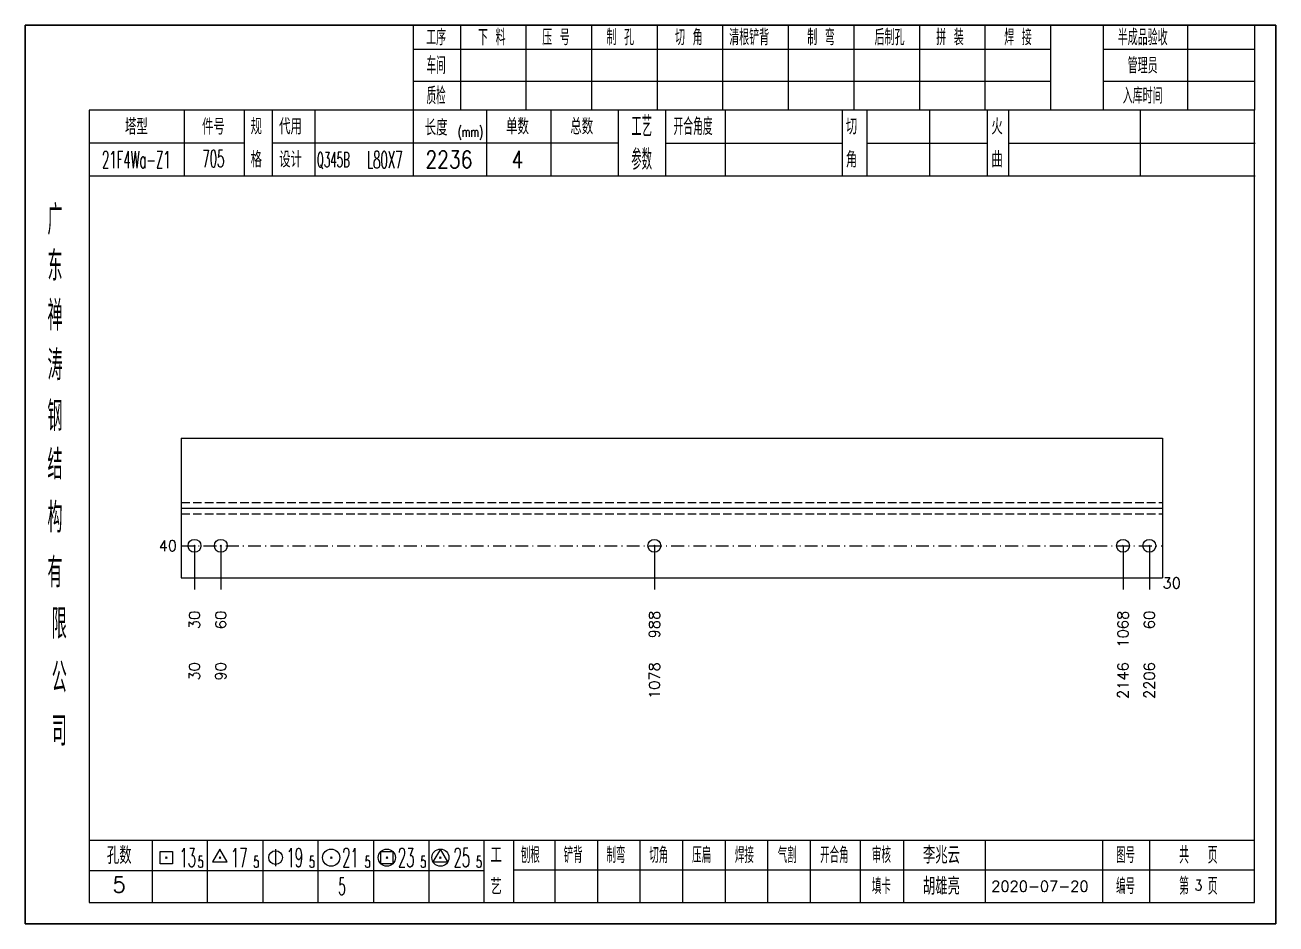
# Model space of a CAD drawing. Extents: x 1310 to 15542, y -76 to 8381.
# Drawn here: x 2140.7 to 2432.8, y 1943.8 to 2153.8 of the extents above; entities that cross this region are included whole.
import ezdxf
from ezdxf.enums import TextEntityAlignment as Align

# ---------------------------------------------------------------- set-up
doc = ezdxf.new("R2010")
doc.units = 0
doc.header["$MEASUREMENT"] = 0
doc.linetypes.add('一点画线', pattern=[5.2, 3, -1, 0.2, -1])
doc.linetypes.add('虚线', pattern=[2.75, 2, -0.75])
doc.layers.get('0').update_dxf_attribs({"linetype": 'CONTINUOUS', "lineweight": 25})
for name, color, linetype, lineweight in [('1', 7, 'CONTINUOUS', 25), ('4', 7, 'CONTINUOUS', 25), ('5', 7, 'CONTINUOUS', 25)]:
    doc.layers.add(name, color=color, linetype=linetype, lineweight=lineweight)
doc.styles.get("Standard").update_dxf_attribs({"font": 'simplex.shx', "width": 0.7, "height": 3, "bigfont": 'gbhzfs.shx'})

# ---------------------------------------------------------------- blocks, each defined once
blk = doc.blocks.new('孔21.5')
at = {"layer": '5', "color": 7, "linetype": 'Continuous', "lineweight": 13}
for p, q in [((-0.1, -0.1), (0.1, 0.1)), ((0.1, -0.1), (-0.1, 0.1))]:
    blk.add_line(p, q, dxfattribs=at)
blk.add_circle((0, 0), 1, dxfattribs=at)
blk = doc.blocks.new('CTJGK')
at = {"color": 6, "linetype": 'Continuous'}
for p, q in [((0, 209.97), (292.13, 209.97)), ((0, 0), (0, 209.97)), ((292.13, 209.97), (292.13, 0)), ((292.13, 0), (0, 0))]:
    blk.add_line(p, q, dxfattribs=at)

msp = doc.modelspace()

# ---------------------------------------------------------------- linework, layer by layer
at = {"color": 7, "linetype": 'Continuous', "lineweight": 18}
for p, q in [((2177.182, 2057.287), (2177.182, 2024.662)), ((2177.182, 2057.287), (2406.312, 2057.287)), ((2406.312, 2057.287), (2406.312, 2024.662)), ((2177.182, 2040.974), (2406.312, 2040.974))]:
    msp.add_line(p, q, dxfattribs=at)
at = {"color": 1, "linetype": '虚线', "lineweight": 18}
for p, q in [((2177.182, 2042.287), (2406.312, 2042.287)), ((2177.182, 2039.662), (2406.312, 2039.662))]:
    msp.add_line(p, q, dxfattribs=at)
at = {"color": 3, "linetype": '一点画线', "lineweight": 13}
msp.add_line((2177.182, 2032.162), (2406.312, 2032.162), dxfattribs=at)
at = {"color": 7, "linetype": 'Continuous', "lineweight": 13}
for p, q in [((2180.256, 2032.162), (2180.256, 2021.974)), ((2186.404, 2032.162), (2186.404, 2021.974)), ((2287.648, 2032.162), (2287.648, 2021.974)), ((2397.089, 2032.162), (2397.089, 2021.974)), ((2403.238, 2032.162), (2403.238, 2021.974))]:
    msp.add_line(p, q, dxfattribs=at)
at = {"layer": '1', "color": 7, "linetype": 'Continuous', "lineweight": 18}
msp.add_line((2177.182, 2024.662), (2406.312, 2024.662), dxfattribs=at)
at = {"layer": '4', "color": 1, "linetype": 'Continuous', "lineweight": 18}
for p, q in [((2140.682, 2153.801), (2140.682, 1943.831)), ((2432.812, 2153.801), (2140.682, 2153.801)), ((2231.312, 2153.801), (2231.312, 2133.961)), ((2242.342, 2153.801), (2242.342, 2133.941)), ((2257.652, 2153.801), (2257.652, 2133.941)), ((2272.972, 2153.801), (2272.972, 2133.941)), ((2288.282, 2153.801), (2288.282, 2133.941)), ((2303.592, 2153.801), (2303.592, 2133.941)), ((2318.902, 2153.801), (2318.902, 2133.941)), ((2334.222, 2153.801), (2334.222, 2133.941)), ((2349.532, 2153.801), (2349.532, 2133.941)), ((2364.842, 2153.801), (2364.842, 2133.941)), ((2380.152, 2153.801), (2380.152, 2133.961)), ((2380.152, 2153.801), (2380.152, 2133.941)), ((2392.432, 2153.801), (2392.432, 2133.941)), ((2412.182, 2153.801), (2412.182, 2133.941)), ((2427.762, 2153.801), (2427.762, 2133.941)), ((2432.812, 2124.001), (2432.812, 2153.801)), ((2380.152, 2148.071), (2231.312, 2148.071)), ((2427.762, 2148.071), (2392.432, 2148.071)), ((2380.152, 2140.591), (2231.312, 2140.591)), ((2427.762, 2140.591), (2392.432, 2140.591)), ((2155.692, 2133.941), (2155.692, 1948.881)), ((2427.762, 2133.941), (2155.692, 2133.941)), ((2177.812, 2133.951), (2177.812, 2118.531)), ((2191.962, 2118.531), (2191.962, 2133.941)), ((2198.462, 2118.531), (2198.462, 2133.941)), ((2208.332, 2133.941), (2208.332, 2118.531)), ((2231.312, 2133.961), (2231.312, 2118.531)), ((2248.432, 2133.941), (2248.432, 2118.531)), ((2263.482, 2133.941), (2263.482, 2118.531)), ((2279.182, 2133.941), (2279.182, 2118.531)), ((2290.242, 2133.941), (2290.242, 2118.531)), ((2304.192, 2133.941), (2304.192, 2118.531)), ((2331.492, 2133.941), (2331.492, 2118.531)), ((2337.252, 2133.941), (2337.252, 2118.531)), ((2351.872, 2133.941), (2351.872, 2118.531)), ((2365.332, 2133.941), (2365.332, 2118.531)), ((2370.322, 2133.941), (2370.322, 2118.531)), ((2401.062, 2133.941), (2401.062, 2118.531)), ((2427.762, 1948.881), (2427.762, 2133.941)), ((2191.962, 2126.181), (2155.692, 2126.181)), ((2279.182, 2126.231), (2198.462, 2126.231)), ((2290.242, 2126.231), (2331.492, 2126.231)), ((2337.252, 2126.231), (2365.332, 2126.231)), ((2370.322, 2126.231), (2427.942, 2126.231)), ((2432.812, 1943.831), (2432.812, 2124.001)), ((2427.942, 2118.531), (2155.692, 2118.531)), ((2155.692, 1963.411), (2427.762, 1963.411)), ((2170.382, 1963.411), (2170.382, 1948.881)), ((2183.312, 1948.881), (2183.312, 1963.411)), ((2196.242, 1963.411), (2196.242, 1948.881)), ((2209.162, 1948.881), (2209.162, 1963.411)), ((2222.092, 1963.411), (2222.092, 1948.881)), ((2235.022, 1948.881), (2235.022, 1963.411)), ((2247.942, 1948.881), (2247.942, 1963.411)), ((2254.812, 1948.881), (2254.812, 1963.411)), ((2264.472, 1948.881), (2264.472, 1963.411)), ((2274.412, 1948.881), (2274.412, 1963.411)), ((2284.352, 1948.881), (2284.352, 1963.411)), ((2294.302, 1948.881), (2294.302, 1963.411)), ((2304.242, 1948.881), (2304.242, 1963.411)), ((2314.182, 1948.881), (2314.182, 1963.411)), ((2324.132, 1948.881), (2324.132, 1963.411)), ((2335.772, 1948.881), (2335.772, 1963.411)), ((2345.922, 1948.881), (2345.922, 1963.411)), ((2364.982, 1948.881), (2364.982, 1963.411)), ((2392.362, 1948.881), (2392.362, 1963.411)), ((2403.322, 1948.881), (2403.322, 1963.411)), ((2247.942, 1956.281), (2155.692, 1956.281)), ((2254.772, 1956.441), (2427.762, 1956.441)), ((2155.692, 1948.881), (2427.762, 1948.881)), ((2140.682, 1943.831), (2432.812, 1943.831))]:
    msp.add_line(p, q, dxfattribs=at)
at = {"layer": '4', "color": 7, "linetype": 'Continuous', "lineweight": 13}
for p, q in [((2172.268, 1957.917), (2172.268, 1960.745)), ((2172.268, 1960.745), (2175.096, 1960.745)), ((2175.096, 1960.745), (2175.096, 1957.917)), ((2186.182, 1961.331), (2184.45, 1958.331)), ((2187.914, 1958.331), (2186.182, 1961.331)), ((2199.182, 1961.331), (2199.182, 1957.331)), ((2223.768, 1957.917), (2223.768, 1960.745)), ((2223.768, 1960.745), (2226.596, 1960.745)), ((2226.596, 1960.745), (2226.596, 1957.917)), ((2237.682, 1961.331), (2235.95, 1958.331)), ((2239.414, 1958.331), (2237.682, 1961.331)), ((2175.096, 1957.917), (2172.268, 1957.917)), ((2173.482, 1959.131), (2173.882, 1959.531)), ((2173.882, 1959.131), (2173.482, 1959.531)), ((2184.45, 1958.331), (2187.914, 1958.331)), ((2185.982, 1959.131), (2186.382, 1959.531)), ((2186.382, 1959.131), (2185.982, 1959.531)), ((2211.982, 1959.131), (2212.382, 1959.531)), ((2212.382, 1959.131), (2211.982, 1959.531)), ((2226.596, 1957.917), (2223.768, 1957.917)), ((2224.982, 1959.131), (2225.382, 1959.531)), ((2225.382, 1959.131), (2224.982, 1959.531)), ((2235.95, 1958.331), (2239.414, 1958.331)), ((2237.482, 1959.131), (2237.882, 1959.531)), ((2237.882, 1959.131), (2237.482, 1959.531))]:
    msp.add_line(p, q, dxfattribs=at)
for centre, radius in [((2199.182, 1959.331), 1.6), ((2212.182, 1959.331), 2), ((2225.182, 1959.331), 2), ((2237.682, 1959.331), 2)]:
    msp.add_circle(centre, radius, dxfattribs=at)

# ---------------------------------------------------------------- block references
at = {"color": 0, "linetype": 'Continuous'}
msp.add_blockref('CTJGK', (2140.682, 1943.831), dxfattribs=at)
at = {"layer": '1', "color": 8, "linetype": 'Continuous', "lineweight": 9, "xscale": 1.5, "yscale": 1.5, "zscale": 1.5}
for p in [(2180.256, 2032.162), (2186.404, 2032.162), (2287.648, 2032.162), (2397.089, 2032.162), (2403.238, 2032.162)]:
    msp.add_blockref('孔21.5', p, dxfattribs=at)

# ---------------------------------------------------------------- texts
at = {"color": 7, "linetype": 'Continuous', "lineweight": 13}
msp.add_text('40', height=2.5, dxfattribs=at).set_placement((2176.182, 2032.162), align=Align.MIDDLE_RIGHT)
at = {"layer": '1', "color": 7, "linetype": 'Continuous', "lineweight": 13}
msp.add_text('30', height=2.5, dxfattribs=at).set_placement((2406.312, 2023.474), align=Align.MIDDLE_LEFT)
at = {"layer": '1', "color": 8, "linetype": 'Continuous', "lineweight": 9}
for s, p in [('30', (2180.256, 2016.974)), ('60', (2186.404, 2016.974)), ('988', (2287.648, 2016.974)), ('1068', (2397.089, 2016.974)), ('60', (2403.238, 2016.974))]:
    msp.add_text(s, height=2.5, rotation=90, dxfattribs=at).set_placement(p, align=Align.MIDDLE_RIGHT)
at = {"layer": '1', "color": 7, "linetype": 'Continuous', "lineweight": 13}
for s, p in [('30', (2180.256, 2004.974)), ('90', (2186.404, 2004.974)), ('1078', (2287.648, 2004.974)), ('2146', (2397.089, 2004.974)), ('2206', (2403.238, 2004.974))]:
    msp.add_text(s, height=2.5, rotation=90, dxfattribs=at).set_placement(p, align=Align.MIDDLE_RIGHT)
at = {"layer": '4', "color": 1, "linetype": 'Continuous', "lineweight": 25}
for s, height, width, p in [('工序', 3.7, 0.7, (2236.682, 2150.931)), ('下 料', 3.7, 0.7, (2249.682, 2150.931)), ('制 孔', 3.7, 0.7, (2279.682, 2150.931)), ('切 角', 3.7, 0.7, (2295.682, 2150.931)), ('清根铲背 ', 3.7, 0.7, (2310.682, 2150.931)), (' 制 弯', 3.7, 0.7, (2325.682, 2150.931)), (' 后制孔', 3.7, 0.7, (2341.682, 2150.931)), ('拼 装', 3.7, 0.7, (2356.682, 2150.931)), (' 焊 接', 3.7, 0.7, (2371.682, 2150.931)), ('半成品验收', 3.7, 0.7, (2401.682, 2150.931)), ('压 号', 3.7, 0.7, (2264.682, 2150.931)), ('车间', 4, 0.7, (2236.682, 2144.331)), ('管理员', 3.7, 0.7, (2401.682, 2144.331)), ('质检', 4, 0.7, (2236.682, 2137.271)), ('入库时间', 3.7, 0.7, (2401.682, 2137.271)), ('工艺', 4.8, 0.7, (2284.682, 2130.091)), ('(mm)', 2.24, 0.7, (2244.682, 2128.831)), ('开合角度', 4, 0.6, (2296.682, 2130.091)), ('21F4Wa-Z1', 4, 0.5, (2166.682, 2122.351)), ('705', 4, 0.5, (2184.682, 2122.601)), ('Q345B', 3.5, 0.5, (2212.682, 2122.331)), ('L80X7', 4, 0.5, (2224.682, 2122.331)), ('2236', 4, 0.8, (2239.682, 2122.381)), ('4', 4, 0.8, (2255.682, 2122.381)), ('参数', 4.8, 0.7, (2284.682, 2122.381)), ('广', 6.96, 0.7, (2147.682, 2108.301)), ('东', 6.96, 0.7, (2147.682, 2097.511)), ('禅', 6.96, 0.7, (2147.682, 2085.921)), ('涛', 6.96, 0.7, (2147.682, 2074.321)), ('钢', 6.96, 0.7, (2147.682, 2062.431)), ('结', 6.96, 0.7, (2147.682, 2051.121)), ('构', 6.96, 0.7, (2147.682, 2038.741)), ('有', 6.96, 0.7, (2147.682, 2025.931)), ('限', 6.96, 0.7, (2148.682, 2013.931)), ('公', 6.96, 0.7, (2148.682, 2001.391)), ('司', 6.96, 0.7, (2148.682, 1988.911)), ('13', 4.47, 0.5, (2178.682, 1959.331)), ('17', 4.47, 0.5, (2190.682, 1959.331)), ('19', 4.47, 0.5, (2203.682, 1959.331)), ('21', 4.47, 0.5, (2216.682, 1959.331)), ('23', 4.47, 0.5, (2229.682, 1959.331)), ('25', 4.47, 0.5, (2242.682, 1959.331)), ('刨根', 3.7, 0.8, (2258.682, 1959.931)), ('铲背', 3.7, 0.8, (2268.682, 1959.931)), ('制弯', 3.7, 0.8, (2278.682, 1959.931)), ('切角', 3.7, 0.8, (2288.682, 1959.931)), ('压扁', 3.7, 0.8, (2298.682, 1959.931)), ('焊接', 3.7, 0.8, (2308.682, 1959.931)), ('气割', 3.7, 0.8, (2318.682, 1959.931)), ('开合角', 3.7, 0.8, (2329.682, 1959.931)), ('审核', 3.7, 0.8, (2340.682, 1959.931)), ('图号', 3.7, 0.8, (2397.682, 1959.931)), ('共  页', 4, 0.8, (2414.682, 1959.931)), ('5', 2.68, 0.6, (2181.682, 1958.331)), ('5', 2.68, 0.6, (2194.682, 1958.331)), ('5', 2.68, 0.6, (2207.682, 1958.331)), ('5', 2.68, 0.6, (2220.682, 1958.331)), ('5', 2.68, 0.6, (2233.682, 1958.331)), ('5', 2.68, 0.6, (2246.682, 1958.331)), ('5', 4, 0.5, (2214.682, 1952.581)), ('填卡', 3.7, 0.8, (2340.682, 1952.661)), ('编号', 3.7, 0.8, (2397.682, 1952.661)), ('第  页', 4, 0.8, (2414.682, 1952.661))]:
    msp.add_text(s, height=height, dxfattribs=dict(at, width=width)).set_placement(p, align=Align.MIDDLE_CENTER)
for s, height, p in [('塔型', 3.7, (2166.682, 2130.061)), ('件号', 3.7, (2184.682, 2130.061)), ('规', 3.7, (2194.682, 2130.091)), ('代用', 3.7, (2202.682, 2130.091)), ('长度', 3.7, (2236.682, 2129.831)), ('单数', 3.7, (2255.682, 2130.091)), ('总数', 3.7, (2270.682, 2130.091)), ('切', 3.7, (2333.682, 2130.091)), ('火', 3.7, (2367.682, 2130.091)), ('格', 3.7, (2194.682, 2122.381)), ('设计', 3.7, (2202.682, 2122.381)), ('角', 3.7, (2333.682, 2122.381)), ('曲', 3.7, (2367.682, 2122.381)), ('孔数', 4, (2162.682, 1959.851)), ('工', 3.7, (2250.682, 1959.931)), ('李兆云', 4, (2354.682, 1959.931)), ('5', 3.7, (2162.682, 1953.021)), ('艺', 3.7, (2250.682, 1952.581)), ('胡雄亮', 4, (2354.682, 1952.661)), ('2020-07-20', 2.5, (2377.682, 1952.661))]:
    msp.add_text(s, height=height, dxfattribs=at).set_placement(p, align=Align.MIDDLE_CENTER)
at = {"layer": '4', "color": 6, "linetype": 'Continuous', "lineweight": 25, "width": 0.8}
msp.add_text('3', height=2.5, dxfattribs=at).set_placement((2414.707, 1952.889), align=Align.MIDDLE_CENTER)

doc.saveas('drawing.dxf')
